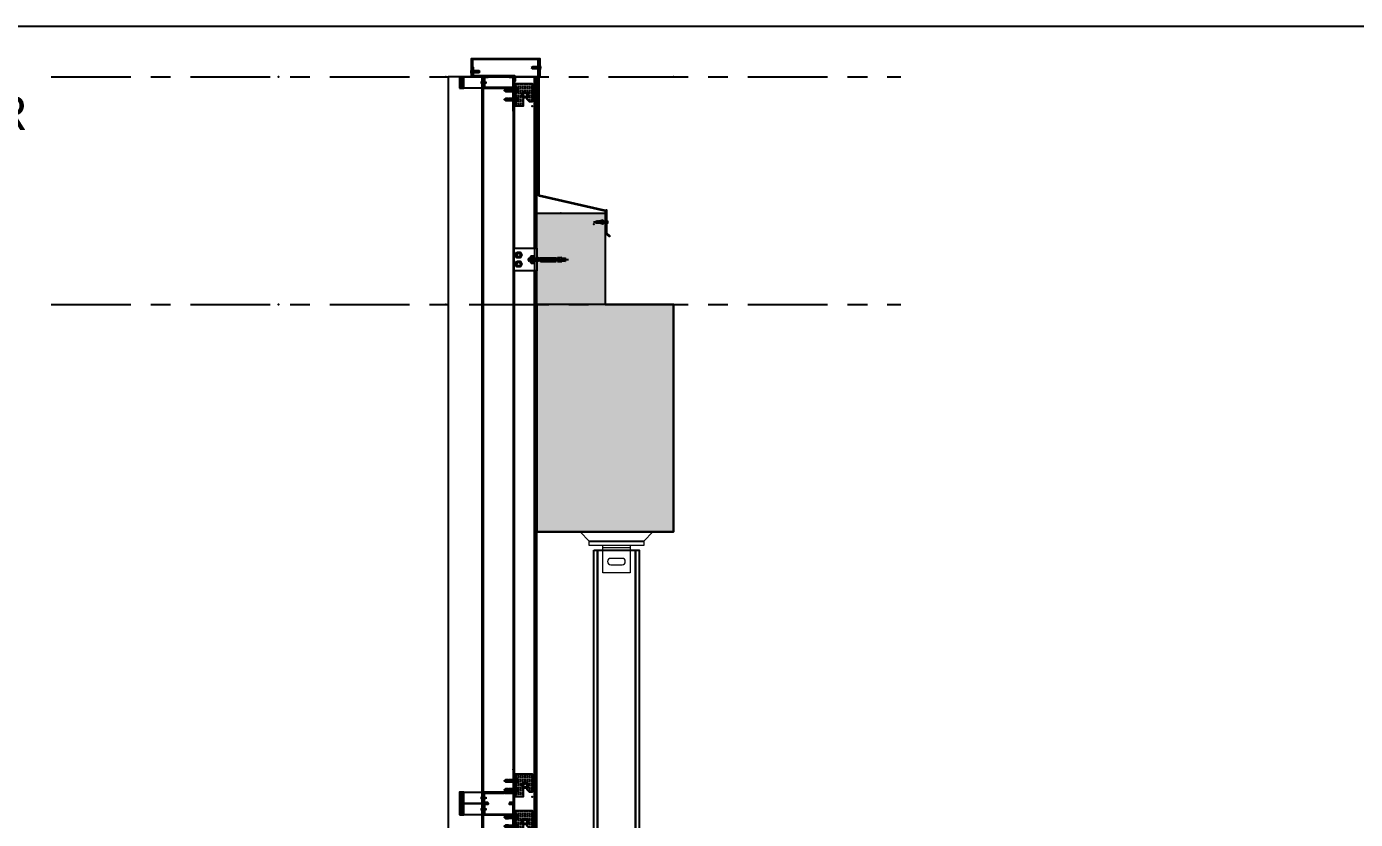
# Model space of a CAD drawing. Header units: millimetres. Extents: x 3774 to 718460, y -768339 to 192544.
# Drawn here: x 545162 to 548083, y -717098 to -715356 of the extents above; entities that cross this region are included whole.
import ezdxf

# ---------------------------------------------------------------- set-up
doc = ezdxf.new("R2010")
doc.units = ezdxf.units.MM
doc.set_wipeout_variables(frame=1)
doc.linetypes.add('CENTER', pattern=[50.8, 31.75, -6.35, 6.35, -6.35])
doc.linetypes.add('TA_GL_000.70000', pattern=[1.925, 0.7, -0.175, 0.175, -0.175, 0.7])
for name, color, linetype in [('000 - 0_SYM_DWG_GRIDLINE_MAIN_COLOR_251', 7, 'Continuous'), ('000 - 0_SYM_DWG_LEVEL_MAIN_COLOR_2', 7, 'Continuous'), ('000 - 0_SYM_DWG_LEVEL_TEXT', 7, 'Continuous'), ('000 - CONCRETE_COL_CUT_COLOR_1', 7, 'Continuous'), ('000 - CONCRETE_COL_CUT_COLOR_5', 7, 'Continuous'), ('000 - CONCRETE_COL_HATCH_', 7, 'Continuous'), ('000 - CONCRETE_COL_WIPEOUT_', 7, 'Continuous'), ('000 - L I N E 0.1', 7, 'Continuous'), ('000 - STRUCTURE_STEEL_ACCESORIES_MAIN_COLOR_1', 7, 'Continuous'), ('000 - STRUCTURE_STEEL_ACCESORIES_SUB_COLOR_1', 7, 'Continuous'), ('000 - STRUCTURE_STEEL_ACCESORIES_WIPEOUT_', 7, 'Continuous'), ('000 - STRUCTURE_STEEL_FASTERN_DEF_SUB', 7, 'Continuous'), ('000 - STRUCTURE_STEEL_FASTERN_MAIN_COLOR_1', 7, 'Continuous'), ('000 - STRUCTURE_STEEL_FASTERN_MAIN_COLOR_2', 7, 'Continuous'), ('000 - STRUCTURE_STEEL_FRAMING_MAIN_COLOR_1', 7, 'Continuous'), ('000 - STRUCTURE_STEEL_FRAMING_SUB_COLOR_2', 7, 'Continuous'), ('010 - ASPG_ACCESSORIES_DEF_SUB', 7, 'Continuous'), ('010 - ASPG_ACCESSORIES_MAIN_COLOR_1', 7, 'Continuous'), ('010 - ASPG_ACCESSORIES_MAIN_COLOR_2', 7, 'Continuous'), ('010 - ASPG_ACCESSORIES_SUB_COLOR_2', 7, 'Continuous'), ('010 - ASPG_ACCESSORIES_SUB_COLOR_3', 7, 'Continuous'), ('010 - ASPG_ACCESSORIES_SYMBOL_', 7, 'Continuous'), ('010 - ASPG_ACCESSORIES_WIPEOUT_', 7, 'Continuous'), ('010 - ASPG_EXTR_MAIN_COLOR_2', 7, 'Continuous'), ('010 - ASPG_EXTR_WIPEOUT_', 7, 'Continuous'), ('010 - ASPG_FASTERN_MAIN_COLOR_1', 7, 'Continuous'), ('010 - ASPG_FASTERN_SUB_COLOR_2', 7, 'Continuous'), ('010 - ASPG_FASTERN_WIPEOUT_', 7, 'Continuous'), ('010 - ASPG_FLASHING_CUT_COLOR_3', 7, 'Continuous'), ('010 - ASPG_FLASHING_CUT_COLOR_4', 7, 'Continuous'), ('010 - ASPG_FLASHING_CUT_COLOR_5', 7, 'Continuous'), ('010 - ASPG_FLASHING_HATCH_', 7, 'Continuous'), ('010 - ASPG_FLASHING_MAIN_COLOR_1', 7, 'Continuous'), ('010 - ASPG_FRAMING_CUT_COLOR_4', 7, 'Continuous'), ('010 - ASPG_FRAMING_HATCH_', 7, 'Continuous'), ('010 - ASPG_FRAMING_SUB_COLOR_2', 7, 'Continuous'), ('010 - ASPG_FRAMING_WIPEOUT_', 7, 'Continuous'), ('Center Line', 7, 'CENTER'), ('HATCH', 7, 'Continuous')]:
    doc.layers.add(name, color=color, linetype=linetype)
doc.layers.add('SCREW', color=7, linetype='Continuous', lineweight=5)
doc.styles.add('Arial_1', font='arial.ttf', dxfattribs={"height": 125})
doc.styles.add('Cetury Gothic', font='swissl.ttf')
doc.styles.add('TA', font='', dxfattribs={"height": 4.5})
doc.styles.get('TA').set_extended_font_data('Cordia New')

# ---------------------------------------------------------------- blocks, each defined once
blk = doc.blocks.new('*U7008')
at = {"layer": '000 - STRUCTURE_STEEL_ACCESORIES_MAIN_COLOR_1', "color": 7, "lineweight": 0}
for p, q in [((-30, 5510), (-30, 5570)), ((30, 5565), (-30, 5565)), ((30, 5570), (30, 5510)), ((30, 5510), (-30, 5510))]:
    blk.add_line(p, q, dxfattribs=at)
blk.add_lwpolyline([(-15.2, 5528.5), (-12.5, 5528), (12.5, 5528), (15.2, 5528.5), (17.4, 5530.1), (19, 5532.3), (19.5, 5535), (19, 5537.7), (17.4, 5539.9), (15.2, 5541.5), (12.5, 5542), (-12.5, 5542), (-15.2, 5541.5), (-17.4, 5539.9), (-19, 5537.7), (-19.5, 5535), (-19, 5532.3), (-17.4, 5530.1), (-15.2, 5528.5)], close=True, dxfattribs=at)
at = {"layer": '000 - STRUCTURE_STEEL_FASTERN_MAIN_COLOR_2', "color": 7}
blk.add_line((-60, 5580), (60, 5580), dxfattribs=at)
at = {"layer": '000 - STRUCTURE_STEEL_FASTERN_MAIN_COLOR_2', "color": 7, "lineweight": 0}
blk.add_lwpolyline([(60, 5580), (60, 5570), (-60, 5570), (-60, 5580), (-80, 5600), (80, 5600)], close=True, dxfattribs=at)
at = {"layer": '000 - STRUCTURE_STEEL_FRAMING_MAIN_COLOR_1', "color": 7}
for points in [[(-225, -250), (-180, -250), (-180, 6600), (-225, 6600)], [(-180, -250), (-175, -250), (-175, 6600), (-180, 6600)], [(-50, 5560), (-42, 5560), (-42, 40), (-50, 40)], [(42, 5560), (50, 5560), (50, 40), (42, 40)]]:
    blk.add_lwpolyline(points, close=True, dxfattribs=at)
at = {"layer": '000 - STRUCTURE_STEEL_FRAMING_SUB_COLOR_2', "color": 7}
blk.add_lwpolyline([(-42, 5560), (42, 5560), (42, 40), (-42, 40)], close=True, dxfattribs=at)
blk = doc.blocks.new('*U7055')
at = {"color": 7}
blk.add_wipeout([(3490, 67.8), (3490, 144.8), (0, 144.8), (0, 67.8)], dxfattribs=at).dxf.layer = '010 - ASPG_EXTR_WIPEOUT_'
at = {"layer": '010 - ASPG_EXTR_MAIN_COLOR_2', "color": 7}
blk.add_lwpolyline([(3490, 69.8), (3490, 144.8), (0, 144.8), (0, 69.8)], close=True, dxfattribs=at)
blk = doc.blocks.new('000_ASPG_TYP_FILES_20260218-010703_FRAME_EXTR_HONLIZONTAL')
at = {"layer": '010 - ASPG_FRAMING_HATCH_'}
h = blk.add_hatch(dxfattribs=at)
h.set_pattern_fill('ANSI32', scale=0.1)
edge = h.paths.add_edge_path()
edge.add_line((74.7, 2), (25, 2))
edge.add_line((25, 2), (25, 67))
edge.add_arc((24.7, 67), 0.3, 0, 90)
edge.add_line((24.7, 67.3), (0.3, 67.3))
edge.add_arc((0.3, 67), 0.3, 90, 180)
edge.add_line((0, 67), (0, 57.6))
edge.add_arc((0.3, 57.6), 0.3, 180, 270)
edge.add_line((0.3, 57.3), (1.7, 57.3))
edge.add_arc((1.7, 57.6), 0.3, 270, 360)
edge.add_line((2, 57.6), (2, 65))
edge.add_arc((2.3, 65), 0.3, 90, 180, ccw=False)
edge.add_line((2.3, 65.3), (22.7, 65.3))
edge.add_arc((22.7, 65), 0.3, 0, 90, ccw=False)
edge.add_line((23, 65), (23, 49))
edge.add_line((23, 49), (23.5, 48.5))
edge.add_line((23.5, 48.5), (23, 48))
edge.add_line((23, 48), (23, 22.3))
edge.add_line((23, 22.3), (23.5, 21.8))
edge.add_line((23.5, 21.8), (23, 21.3))
edge.add_line((23, 21.3), (23, 2.3))
edge.add_arc((22.7, 2.3), 0.3, -90, 0, ccw=False)
edge.add_line((22.7, 2), (2.3, 2))
edge.add_arc((2.3, 2.3), 0.3, 180, 270, ccw=False)
edge.add_line((2, 2.3), (2, 9.7))
edge.add_arc((1.7, 9.7), 0.3, 0, 90)
edge.add_line((1.7, 10), (0.3, 10))
edge.add_arc((0.3, 9.7), 0.3, 90, 180)
edge.add_line((0, 9.7), (0, 0.3))
edge.add_arc((0.3, 0.3), 0.3, 180, 270)
edge.add_line((0.3, 0), (74.7, 0))
at = {"layer": '010 - ASPG_ACCESSORIES_DEF_SUB', "color": 7}
for p in [(0, 67.3), (25, 67.3), (25, 67.3), (0, 57.3), (0, 10), (0, 10), (0, 0), (75, 2), (75, 0)]:
    blk.add_point(p, dxfattribs=at)
at = {"layer": '010 - ASPG_FRAMING_CUT_COLOR_4', "color": 7}
blk.add_line((75, 0.3), (75, 1.7), dxfattribs=at)
blk.add_lwpolyline([(74.7, 2), (25, 2), (25, 67, 0.414214), (24.7, 67.3), (0.3, 67.3, 0.414214), (0, 67), (0, 57.6, 0.414214), (0.3, 57.3), (1.7, 57.3, 0.414214), (2, 57.6), (2, 65, -0.414214), (2.3, 65.3), (22.7, 65.3, -0.414214), (23, 65), (23, 49), (23.5, 48.5), (23, 48), (23, 22.3), (23.5, 21.8), (23, 21.3), (23, 2.3, -0.414214), (22.7, 2), (2.3, 2, -0.414214), (2, 2.3), (2, 9.7, 0.414214), (1.7, 10), (0.3, 10, 0.414214), (0, 9.7), (0, 0.3, 0.414214), (0.3, 0), (74.7, 0)], format="xyb", dxfattribs=at)
for centre, start, end in [((2.3, 65), 90, 180), ((0.3, 57.6), 180, 270), ((1.7, 57.6), 270, 0), ((0.3, 9.7), 90, 180), ((0.3, 0.3), 180, 270), ((1.7, 9.7), 0, 90), ((2.3, 2.3), 180, 270), ((22.7, 2.3), 270, 0), ((74.7, 1.7), 0, 90), ((74.7, 0.3), 270, 0)]:
    blk.add_arc(centre, 0.3, start, end, dxfattribs=at)
blk = doc.blocks.new('PZG35-9D5')
at = {"layer": 'Center Line', "color": 7}
blk.add_line((0, 3.7), (0, -10.5), dxfattribs=at)
at = {"layer": 'SCREW', "color": 7}
for p, q in [((-1.4, 0), (-1.4, -1.1)), ((1.4, 0), (1.4, -0.6)), ((-1.9, -1.4), (1.9, -0.9)), ((-1.9, -1.4), (-1.4, -1.1)), ((-1.9, -1.4), (-1.4, -1.7)), ((-1.9, -2.7), (1.9, -2.2)), ((-1.9, -2.7), (-1.4, -2.4)), ((-1.9, -2.7), (-1.4, -3)), ((-1.9, -4), (-1.4, -3.7)), ((-1.9, -4), (-1, -3.9)), ((-1.9, -4), (-1.4, -4.3)), ((-1.4, -1.1), (1.4, -0.6)), ((-1.4, -1.7), (1.4, -1.2)), ((-1.4, -1.7), (-1.4, -2.4)), ((-1.4, -2.4), (1.4, -1.9)), ((-1.4, -3), (1.4, -2.5)), ((-1.4, -3), (-1.4, -3.7)), ((-1.4, -3.7), (-0.8, -3.6)), ((-1.4, -4.3), (-1.4, -8.1)), ((-1.4, -4.3), (-1.2, -4.3)), ((0, -9.5), (-1.4, -8.1)), ((0, -9.5), (1.4, -8.1)), ((0.6, -3.3), (1.4, -3.2)), ((0.7, -3.7), (1.9, -3.5)), ((0.7, -3.9), (1.4, -3.8)), ((0.7, -4.6), (1.4, -4.5)), ((0.7, -5), (1.9, -4.8)), ((0.7, -5.2), (1.4, -5.1)), ((1.9, -0.9), (1.4, -0.6)), ((1.9, -0.9), (1.4, -1.2)), ((1.4, -1.2), (1.4, -1.9)), ((1.9, -2.2), (1.4, -1.9)), ((1.9, -2.2), (1.4, -2.5)), ((1.4, -2.5), (1.4, -3.2)), ((1.9, -3.5), (1.4, -3.2)), ((1.9, -3.5), (1.4, -3.8)), ((1.4, -3.8), (1.4, -4.5)), ((1.9, -4.8), (1.4, -4.5)), ((1.9, -4.8), (1.4, -5.1)), ((1.4, -5.1), (1.4, -8.1))]:
    blk.add_line(p, q, dxfattribs=at)
blk.add_lwpolyline([(0, -9.5), (0.7, -5.2), (0.7, -3.6, 0.417657), (0.4, -3.3, 0.108102), (-0.8, -3.6), (-1.4, -4.7)], format="xyb", dxfattribs=at)
blk = doc.blocks.new('*U8304')
at = {"layer": 'SCREW', "color": 7}
blk.add_lwpolyline([(3, 1.8, 0.09906), (0.8, 2.5), (0.8, 2.3), (-0.8, 2.3), (-0.8, 2.5, 0.09906), (-3, 1.8, 0.266588), (-3.5, 1), (-3.5, 0.2, 0.414214), (-3.3, 0), (3.3, 0, 0.414214), (3.5, 0.2), (3.5, 1, 0.266588)], format="xyb", close=True, dxfattribs=at)
blk.add_blockref('PZG35-9D5', (0, 0), dxfattribs=at)
blk = doc.blocks.new('000_ASPG_TYP_FILES_BK_FOR_ASPG_LOUVERS_SIDE_VIEW')
at = {"color": 7}
blk.add_point((0, 0), dxfattribs=at)
at = {"layer": '010 - ASPG_ACCESSORIES_MAIN_COLOR_1', "color": 7}
blk.add_line((2.8, -12.5), (2.8, 12.5), dxfattribs=at)
for points in [[(43.2, -12.5), (0.8, -12.5), (0.8, 12.5), (43.2, 12.5)], [(52.5, 12.5), (43.2, 12.5), (43.2, -12.5), (52.5, -12.5)]]:
    blk.add_lwpolyline(points, close=True, dxfattribs=at)
at = {"layer": '010 - ASPG_ACCESSORIES_SUB_COLOR_3', "color": 7}
for p, q in [((43.5, -12.5), (43.5, 12.5)), ((43.8, -12.5), (43.8, 12.5)), ((44.3, -12.5), (44.3, 12.5)), ((45, -12.5), (45, 12.5)), ((45.8, -12.5), (45.8, 12.5)), ((46.7, -12.5), (46.7, 12.5)), ((47.6, -12.5), (47.6, 12.5)), ((48.6, -12.5), (48.6, 12.5)), ((50.6, -12.5), (50.6, 12.5)), ((51.4, -12.5), (51.4, 12.5)), ((52.1, -12.5), (52.1, 12.5)), ((52.5, -12.5), (52.5, 12.5))]:
    blk.add_line(p, q, dxfattribs=at)
at = {"layer": 'SCREW', "color": 7, "rotation": 270}
blk.add_blockref('*U8304', (2.8, 0), dxfattribs=at)
blk = doc.blocks.new('A$C57452C2B')
at = {"layer": '010 - ASPG_FASTERN_MAIN_COLOR_1', "color": 7}
for p, q in [((0.007, 0.031), (0.0045, 0.021)), ((0.003, 0.0005), (0.003, 0.004)), ((0.01, 0), (0.004, 0)), ((0.005, 0.0005), (0.005, 0.004)), ((0.009, 0.0005), (0.009, 0.004)), ((0.011, 0.0005), (0.011, 0.004))]:
    blk.add_line(p, q, dxfattribs=at)
for points in [[(0.0045, 0.021), (0.0045, 0.028), (0.007, 0.031), (0.0095, 0.028), (0.0095, 0.021)], [(0.014, 0.005), (0.014, 0.006), (0, 0.006), (0, 0.005), (0.003, 0.004), (0.011, 0.004)]]:
    blk.add_lwpolyline(points, close=True, dxfattribs=at)
for centre, radius, start, end in [((0.004, 0.0013), 0.00125, 216.8699, 323.1301), ((0.007, 0.0043), 0.00425, 241.9275, 298.0725), ((0.01, 0.0013), 0.00125, 216.8699, 323.1301)]:
    blk.add_arc(centre, radius, start, end, dxfattribs=at)
at = {"layer": '010 - ASPG_FASTERN_SUB_COLOR_2', "color": 7}
for p in [(0.0095, 0.021), (0.0045, 0.021)]:
    blk.add_line(p, (0.0045, 0.0197), dxfattribs=at)
for points in [[(0.0045, 0.0167, 0.666667), (0.0045, 0.0182), (0.0095, 0.0195, 0.666667), (0.0095, 0.018)], [(0.0045, 0.0152, 0.666667), (0.0045, 0.0167), (0.0095, 0.018, 0.666667), (0.0095, 0.0165)], [(0.0045, 0.0137, 0.666667), (0.0045, 0.0152), (0.0095, 0.0165, 0.666667), (0.0095, 0.015)], [(0.0045, 0.0122, 0.666667), (0.0045, 0.0137), (0.0095, 0.015, 0.666667), (0.0095, 0.0135)], [(0.0045, 0.0107, 0.666667), (0.0045, 0.0122), (0.0095, 0.0135, 0.666667), (0.0095, 0.012)], [(0.0045, 0.0092, 0.666667), (0.0045, 0.0107), (0.0095, 0.012, 0.666667), (0.0095, 0.0105)], [(0.0045, 0.0077, 0.666667), (0.0045, 0.0092), (0.0095, 0.0105, 0.666667), (0.0095, 0.009)], [(0.0045, 0.0062, 0.666667), (0.0045, 0.0077), (0.0095, 0.009, 0.666667), (0.0095, 0.0075)], [(0.0047, 0.006, 0.091189), (0.0045, 0.0062), (0.0095, 0.0075, 0.666667), (0.0095, 0.006)]]:
    blk.add_lwpolyline(points, format="xyb", dxfattribs=at)
for centre, start, end in [((0.0042, 0.0189), 292.6199, 67.3801), ((0.0098, 0.0203), 112.6199, 247.3801)]:
    blk.add_arc(centre, 0.000812, start, end, dxfattribs=at)
blk = doc.blocks.new('A$C6d2a724f')
at = {"color": 7}
blk.add_wipeout([(-3.7, 6.3), (3.7, 6.3), (7.3, 0), (3.7, -6.3), (-3.7, -6.3), (-7.3, 0)], dxfattribs=at).dxf.layer = '010 - ASPG_FASTERN_MAIN_COLOR_1'
at = {"layer": '010 - ASPG_FASTERN_MAIN_COLOR_1', "color": 7}
blk.add_lwpolyline([(-3.7, 6.3), (3.7, 6.3), (7.3, 0), (3.7, -6.3), (-3.7, -6.3), (-7.3, 0)], close=True, dxfattribs=at)
at = {"layer": '010 - ASPG_FASTERN_SUB_COLOR_2', "color": 7}
for radius in [6.33, 3.96]:
    blk.add_circle((0, 0), radius, dxfattribs=at)
blk = doc.blocks.new('A$Cb3d6a647')
at = {"color": 7}
blk.add_wipeout([(0, -50), (0, -50), (0, 0), (40, 0), (40, -40), (33.7, -40), (28.7, -35), (28.7, -25), (27.4, -21.8), (24.2, -20.5), (21, -21.8), (19.7, -25), (19.7, -50)], dxfattribs=at).dxf.layer = '010 - ASPG_FASTERN_WIPEOUT_'
at = {"layer": 'HATCH'}
h = blk.add_hatch(dxfattribs=at)
h.set_pattern_fill('DOTS', scale=0.5)
h.paths.add_polyline_path([(3, 0), (3, -8), (4, -8), (5, -11), (8.5, -11, -0.236068), (9, -12), (9, -19), (5, -19), (4, -22), (3, -22), (3, -28), (4, -28), (5, -31), (8.5, -31, -0.236068), (9, -32), (9, -39), (5, -39), (4, -42), (3, -42), (3, -50), (19.7, -50), (19.7, -25, -1), (28.7, -25), (28.7, -35), (33.7, -40), (40, -40), (40, 0)])
at = {"color": 7}
blk.add_point((40, -50), dxfattribs=at)
at = {"layer": '010 - ASPG_ACCESSORIES_MAIN_COLOR_1', "color": 7}
blk.add_lwpolyline([(0, 0), (3, 0), (3, -50), (0, -50)], close=True, dxfattribs=at)
at = {"layer": '010 - ASPG_ACCESSORIES_MAIN_COLOR_2', "color": 7}
blk.add_lwpolyline([(0, 0), (40, 0), (40, -40), (33.7, -40), (28.7, -35), (28.7, -25, 1), (19.7, -25), (19.7, -50), (0, -50)], format="xyb", close=True, dxfattribs=at)
at = {"color": 7, "extrusion": (0, 0, -1), "xscale": 1000, "yscale": 1000, "zscale": -1000, "rotation": 270}
for p in [(-9, -8), (-9, -28)]:
    blk.add_blockref('A$C57452C2B', p, dxfattribs=at)
at = {"color": 7}
blk.add_blockref('A$C6d2a724f', (24.2, -25), dxfattribs=at)
blk = doc.blocks.new('*U7062')
at = {"color": 7}
blk.add_wipeout([(1071.7, 2), (25, 2), (25, 67.3), (1071.7, 67.3)], dxfattribs=at).dxf.layer = '010 - ASPG_FRAMING_WIPEOUT_'
blk.add_blockref('000_ASPG_TYP_FILES_20260218-010703_FRAME_EXTR_HONLIZONTAL', (0, 0), dxfattribs=at)
at = {"color": 7, "xscale": -1}
blk.add_blockref('000_ASPG_TYP_FILES_20260218-010703_FRAME_EXTR_HONLIZONTAL', (1096.7, 0), dxfattribs=at)
at = {"color": 7}
blk.add_wipeout([(2693.3, 67.8), (2693.3, 144.8), (0, 144.8), (0, 67.8)], dxfattribs=at).dxf.layer = '010 - ASPG_EXTR_WIPEOUT_'
blk.add_point((25, 67.3), dxfattribs=at)
at = {"layer": '010 - ASPG_EXTR_MAIN_COLOR_2', "color": 7}
blk.add_lwpolyline([(2693.3, 69.8), (2693.3, 144.8), (0, 144.8), (0, 69.8)], close=True, dxfattribs=at)
at = {"layer": '010 - ASPG_FRAMING_SUB_COLOR_2', "color": 7}
blk.add_lwpolyline([(1071.7, 2), (25, 2), (25, 67.3), (1071.7, 67.3)], close=True, dxfattribs=at)
at = {"color": 7, "rotation": 90}
for p in [(12.5, 67.3), (1084.2, 67.3)]:
    blk.add_blockref('000_ASPG_TYP_FILES_BK_FOR_ASPG_LOUVERS_SIDE_VIEW', p, dxfattribs=at)
at = {"color": 7, "rotation": 270}
for p in [(65, 0), (1081.7, 0)]:
    blk.add_blockref('A$Cb3d6a647', p, dxfattribs=at)
blk = doc.blocks.new('*U7061')
at = {"layer": '010 - ASPG_FRAMING_SUB_COLOR_2', "color": 7}
blk.add_lwpolyline([(1571.7, 2), (25, 2), (25, 67.3), (1571.7, 67.3)], close=True, dxfattribs=at)
at = {"color": 7, "rotation": 90}
for p in [(12.5, 67.3), (1584.2, 67.3)]:
    blk.add_blockref('000_ASPG_TYP_FILES_BK_FOR_ASPG_LOUVERS_SIDE_VIEW', p, dxfattribs=at)
at = {"color": 7}
blk.add_blockref('000_ASPG_TYP_FILES_20260218-010703_FRAME_EXTR_HONLIZONTAL', (0, 0), dxfattribs=at)
at = {"color": 7, "xscale": -1}
blk.add_blockref('000_ASPG_TYP_FILES_20260218-010703_FRAME_EXTR_HONLIZONTAL', (1596.7, 0), dxfattribs=at)
at = {"color": 7, "rotation": 270}
for p in [(65, 0), (1581.7, 0)]:
    blk.add_blockref('A$Cb3d6a647', p, dxfattribs=at)
blk = doc.blocks.new('A$C6e1391b6')
at = {"color": 7}
blk.add_lwpolyline([(0, 0), (377.06, 0), (377.06, 28.38), (432.06, 28.38), (432.06, 522.38), (0, 522.38)], close=True, dxfattribs=at)
blk = doc.blocks.new('*U8473')
at = {"layer": '000 - CONCRETE_COL_HATCH_'}
h = blk.add_hatch(dxfattribs=at)
h.set_pattern_fill('AR-CONC', scale=0.04)
h.set_pattern_definition([(50, (7e-09, -841906.8253), (7.28738676, -0.63756342), [0.762, -8.382]), (355, (7e-09, -841906.825), (-1.40973686, 7.64227381), [0.6096, -6.70562337]), (100.4514447, (0.607, -841906.8784), (5.877649884, 7.004710076), [0.64760035, -7.123609784]), (46.1842, (7e-09, -841904.793), (10.84316164, -1.68169312), [1.143, -12.573]), (96.6355576, (0.904, -841904.933), (9.49616536, 9.89704498), [0.97140093, -10.68542433]), (351.1841512, (7e-09, -841904.793), (9.49616536, 9.89704498), [0.91439868, -10.05838928]), (21, (1.016, -841905.3013), (6.06457565, -4.090607927), [0.762, -8.382]), (326, (1.016, -841905.301), (2.472081134, 7.367518645), [0.6096, -6.7056]), (71.451445, (1.5214, -841905.642), (8.53665677, 3.276910755), [0.64760035, -7.123597504]), (37.5, (7e-09, -841906.8253), (0.12354413, 3.382201555), [0, -6.62432, 0, -6.8072, 0, -6.731]), (7.5, (7e-09, -841906.8253), (2.6727865, 4.007222993), [0, -3.88112, 0, -6.47192, 0, -2.5654]), (327.5, (-2.2657, -841906.8253), (5.423623807, -0.22914976), [0, -2.54, 0, -7.9248, 0, -10.5156]), (317.5, (-3.2817, -841906.8253), (5.925167255, 1.01705964), [0, -3.302, 0, -5.26288, 0, -7.4676])])
h.paths.add_polyline_path([(0, 0), (150, 0), (150, -500), (-150, -500), (-150, 200), (0, 200)])
at = {"layer": '000 - CONCRETE_COL_CUT_COLOR_1', "color": 7, "lineweight": -2}
blk.add_lwpolyline([(0, 0), (150, 0), (150, -500), (-150, -500), (-150, 200), (0, 200), (0, 200), (0, 200), (0, 200), (0, 200), (0, 200), (0, 200), (0, 200), (0, 200), (0, 200), (0, 200), (0, 200), (0, 200), (0, 200), (0, 200), (0, 200), (0, 200), (0, 200), (0, 200), (0, 200), (0, 200), (0, 200), (0, 200), (0, 200), (0, 200), (0, 200), (0, 200), (0, 200), (0, 200), (0, 200), (0, 200), (0, 200), (0, 200), (0, 200), (0, 200), (0, 200), (0, 200), (0, 200), (0, 200), (0, 200), (0, 200), (0, 200), (0, 200)], close=True, dxfattribs=at)
blk = doc.blocks.new('*U8503')
at = {"layer": '000 - 0_SYM_DWG_GRIDLINE_MAIN_COLOR_251', "color": 7, "linetype": 'ByBlock', "ltscale": 5}
blk.add_line((10, 0), (-27.348, 0), dxfattribs=at)
at = {"layer": '000 - 0_SYM_DWG_GRIDLINE_MAIN_COLOR_251', "color": 7}
for p in [(-17.348, 0), (0, 0)]:
    blk.add_point(p, dxfattribs=at)
at = {"color": 7, "style": 'TA', "flags": 1}
blk.add_attdef('LOCATION', (6, -6), '', height=4.5, rotation=270, dxfattribs=at)
blk = doc.blocks.new('010 - ASPG_ACCESSORIES - SELF_DRILLING_NO_8')
at = {"layer": '010 - ASPG_FLASHING_MAIN_COLOR_1', "color": 7}
for p, q in [((-1, 0.6), (-1.7, 0.6)), ((-1, -0.6), (-1, 0.6)), ((0, 4.5), (-0.5, 4.5)), ((-0.5, 4.5), (-0.5, -4.5)), ((0, 4.5), (0, -4.5)), ((1.3, 2.1), (0, 2.5)), ((2.6, -2.5), (1.5, 2.5)), ((3.2, 2), (2, 2)), ((4.6, -2.5), (3.5, 2.5)), ((5.2, 2), (4, 2)), ((6.6, -2.5), (5.5, 2.5)), ((7.2, 2), (6, 2)), ((8.6, -2.5), (7.5, 2.5)), ((9.2, 2), (8, 2)), ((9.8, 1.2), (9.5, 2.5)), ((11.2, 2), (10, 2)), ((10.9, 2), (17.5, 1.2)), ((19, 0), (10.9, 2)), ((11.6, 1.9), (11.5, 2.5)), ((16.6, 2), (12, 2)), ((13.2, 2), (12, 2)), ((15.2, 2), (14, 2)), ((19, 0), (16.6, 2)), ((16.6, -2), (19, 0)), ((-1.7, -0.6), (-1, -0.6)), ((0, -4.5), (-0.5, -4.5)), ((0, -2.5), (1.8, -2)), ((2.1, -2), (1.8, -2)), ((4.1, -2), (2.9, -2)), ((6.1, -2), (4.9, -2)), ((8.1, -2), (6.9, -2)), ((10.1, -2), (8.9, -2)), ((10.6, -2.5), (10.1, -0.2)), ((12.1, -2), (10.9, -2)), ((12.6, -2.5), (12.3, -1.2)), ((14.1, -2), (12.9, -2)), ((14.6, -2.5), (14.4, -1.8)), ((16.6, -2), (14.9, -2))]:
    blk.add_line(p, q, dxfattribs=at)
for points in [[(2.1, -2), (1.2, 2, 0.222712), (1.5, 2.5, -0.168799), (2, 2), (2.9, -2, -0.16927), (2.6, -2.5, 0.183704)], [(4.1, -2), (3.2, 2, 0.222712), (3.5, 2.5, -0.168799), (4, 2), (4.9, -2, -0.16927), (4.6, -2.5, 0.183704)], [(6.1, -2), (5.2, 2, 0.222712), (5.5, 2.5, -0.168799), (6, 2), (6.9, -2, -0.16927), (6.6, -2.5, 0.183704)], [(8.1, -2), (7.2, 2, 0.222712), (7.5, 2.5, -0.168799), (8, 2), (8.9, -2, -0.16927), (8.6, -2.5, 0.183704)]]:
    blk.add_lwpolyline(points, format="xyb", close=True, dxfattribs=at)
for points in [[(10.5, -0.4), (10.9, -2, -0.16927), (10.6, -2.5, 0.183704), (10.1, -2), (9.2, 2, 0.222712), (9.5, 2.5, -0.168799), (10, 2), (10, 1.6)], [(11.3, 2), (11.2, 2, 0.222712), (11.5, 2.5, -0.168799), (12, 2), (12, 1.9)], [(12.7, -1.3), (12.9, -2, -0.16927), (12.6, -2.5, 0.183704), (12.1, -2), (11.9, -1)], [(14.8, -1.8), (14.9, -2, -0.16927), (14.6, -2.5, 0.183704), (14.1, -2)]]:
    blk.add_lwpolyline(points, format="xyb", dxfattribs=at)
blk.add_lwpolyline([(14.1, -2), (14.1, -1.7)], dxfattribs=at)
for centre, radius, start, end in [((7.3, 0), 9.04, 150.1372, 209.8628), ((11, 0.7), 1.31, 92.4501, 218.8284), ((17.2, 13.1), 15.1, 241.1413, 267.5421)]:
    blk.add_arc(centre, radius, start, end, dxfattribs=at)
at = {"layer": '010 - ASPG_FLASHING_MAIN_COLOR_1', "color": 7, "insert": (12.3, 0.5), "char_height": 1, "width": 59.684, "attachment_point": 2, "rotation": 90, "style": 'Cetury Gothic'}
blk.add_mtext('\\A1;{\\H0.7x;\\S3/4;\\H1.429x;" }', dxfattribs=at)
blk = doc.blocks.new('*U8271')
at = {"layer": '010 - ASPG_ACCESSORIES_MAIN_COLOR_2', "color": 7}
blk.add_lwpolyline([(-0.0029, 0.0013), (-0.0027, 0.0017, -0.57735), (-0.0025, 0.0017), (-0.0023, 0.0013), (-0.0018, 0.0013), (-0.0015, 0.0017, -0.57735), (-0.0014, 0.0017), (-0.0011, 0.0013), (-0.0006, 0.0013), (-0.0004, 0.0017, -0.57735), (-0.0002, 0.0017), (0, 0.0014), (0, 0.0029, -0.049876), (0.0015, 0.0028, -0.129377), (0.0022, 0, -0.129377), (0.0015, -0.0028, -0.049876), (0, -0.0029), (0, -0.0013), (0, -0.0013), (-0.0006, -0.0013), (-0.0008, -0.0017, -0.577351), (-0.0009, -0.0017), (-0.0012, -0.0013), (-0.0017, -0.0013), (-0.0019, -0.0017, -0.577351), (-0.0021, -0.0017), (-0.0023, -0.0013), (-0.0029, -0.0013), (-0.0031, -0.0017, -0.57735), (-0.0033, -0.0017)], format="xyb", dxfattribs=at)
at = {"layer": '010 - ASPG_ACCESSORIES_SUB_COLOR_2', "color": 7}
for p, q in [((-0.0033, -0.0025), (-0.0033, 0.0025)), ((-0.0029, 0.0013), (-0.0033, 0.0013)), ((-0.0029, -0.0013), (-0.0033, 0.0007)), ((-0.0018, 0.0013), (-0.0023, 0.0013)), ((-0.0006, 0.0013), (-0.0011, 0.0013)), ((0, 0.0029), (0, -0.0029)), ((0.0015, 0.0028), (0.0015, -0.0028)), ((0.0015, 0.0004), (0.0015, -0.0004)), ((0.0022, 0.0004), (0.0015, 0.0004)), ((-0.0033, -0.0017), (-0.0033, -0.0016)), ((-0.0031, -0.0017), (-0.0029, -0.0013)), ((-0.0023, -0.0013), (-0.0029, -0.0013)), ((-0.0012, -0.0013), (-0.0017, -0.0013)), ((0, -0.0013), (-0.0006, -0.0013)), ((0.0015, -0.0004), (0.0022, -0.0004))]:
    blk.add_line(p, q, dxfattribs=at)
for points in [[(-0.0021, -0.0017), (-0.0023, -0.0013), (-0.0029, 0.0013), (-0.0027, 0.0017, -0.57735), (-0.0025, 0.0017), (-0.0023, 0.0013), (-0.0017, -0.0013), (-0.0019, -0.0017, -0.57)], [(-0.0009, -0.0017), (-0.0012, -0.0013), (-0.0018, 0.0013), (-0.0015, 0.0017, -0.57735), (-0.0014, 0.0017), (-0.0011, 0.0013), (-0.0006, -0.0013), (-0.0008, -0.0017, -0.57)]]:
    blk.add_lwpolyline(points, format="xyb", close=True, dxfattribs=at)
blk.add_lwpolyline([(0, -0.0013), (0, -0.0013), (-0.0006, 0.0013), (-0.0004, 0.0017, -0.57735), (-0.0002, 0.0017), (0, 0.0014)], format="xyb", dxfattribs=at)
for centre, radius, start, end in [((0, -0.0044), 0.00734, 78.5788, 90), ((-0.0034, 0), 0.00561, 0, 29.4871), ((-0.0034, 0), 0.00561, 330.5129, 0), ((-0.0032, -0.0016), 0.0000944, 210, 330), ((0, 0.0044), 0.00734, 270, 281.4212)]:
    blk.add_arc(centre, radius, start, end, dxfattribs=at)
at = {"color": 7}
blk.add_wipeout([(-0.002, 0.0025), (-0.002, -0.0025), (-0.008, -0.0025), (-0.008, -0.0041), (-0.0148, -0.0025), (-0.0148, -0.0019), (-0.016, -0.0019), (-0.016, -0.0025), (-0.0173, -0.0025), (-0.0173, -0.0019), (-0.0185, -0.0019), (-0.0185, -0.0025), (-0.0198, -0.0025), (-0.0198, -0.0019), (-0.021, -0.0019), (-0.021, -0.0025), (-0.0223, -0.0025), (-0.0235, -0.0012), (-0.0235, -0.0005), (-0.0093, -0.0005), (-0.0093, 0.0005), (-0.0235, 0.0005), (-0.0235, 0.0013), (-0.0223, 0.0025), (-0.021, 0.0025), (-0.021, 0.0019), (-0.0198, 0.0019), (-0.0198, 0.0025), (-0.0185, 0.0025), (-0.0185, 0.0019), (-0.0173, 0.0019), (-0.0173, 0.0025), (-0.016, 0.0025), (-0.016, 0.0019), (-0.0148, 0.0019), (-0.0148, 0.0025), (-0.008, 0.0041), (-0.008, 0.0025)], dxfattribs=at).dxf.layer = '010 - ASPG_ACCESSORIES_WIPEOUT_'
blk.add_point((-0.0275, -0.0041), dxfattribs=at)
at = {"layer": '010 - ASPG_ACCESSORIES_MAIN_COLOR_2', "color": 7}
blk.add_lwpolyline([(-0.002, 0.0025), (-0.002, -0.0025), (-0.008, -0.0025), (-0.008, -0.0041), (-0.0148, -0.0025), (-0.0148, -0.0019), (-0.016, -0.0019), (-0.016, -0.0025), (-0.0173, -0.0025), (-0.0173, -0.0019), (-0.0185, -0.0019), (-0.0185, -0.0025), (-0.0198, -0.0025), (-0.0198, -0.0019), (-0.021, -0.0019), (-0.021, -0.0025), (-0.0223, -0.0025), (-0.0235, -0.0012), (-0.0235, -0.0005), (-0.0093, -0.0005), (-0.0093, 0.0005), (-0.0235, 0.0005), (-0.0235, 0.0013), (-0.0223, 0.0025), (-0.021, 0.0025), (-0.021, 0.0019), (-0.0198, 0.0019), (-0.0198, 0.0025), (-0.0185, 0.0025), (-0.0185, 0.0019), (-0.0173, 0.0019), (-0.0173, 0.0025), (-0.016, 0.0025), (-0.016, 0.0019), (-0.0148, 0.0019), (-0.0148, 0.0025), (-0.008, 0.0041), (-0.008, 0.0025), (-0.002, 0.0025)], close=True, dxfattribs=at)
at = {"layer": '010 - ASPG_ACCESSORIES_SUB_COLOR_2', "color": 7}
for p, q in [((-0.0093, 0.0005), (-0.0235, 0.0005)), ((-0.0198, 0.0019), (-0.021, 0.0019)), ((-0.0173, 0.0019), (-0.0185, 0.0019)), ((-0.0148, 0.0019), (-0.016, 0.0019)), ((-0.008, 0.0041), (-0.0148, 0.0025)), ((-0.0148, 0.0025), (-0.002, 0.0025)), ((-0.0148, 0.0005), (-0.0148, 0.0025)), ((-0.0093, -0.0005), (-0.0093, 0.0005)), ((-0.008, 0.0025), (-0.008, 0.0041)), ((-0.0198, -0.0019), (-0.021, -0.0019)), ((-0.0173, -0.0019), (-0.0185, -0.0019)), ((-0.0148, -0.0019), (-0.016, -0.0019)), ((-0.0148, -0.0025), (-0.0148, -0.0005)), ((-0.002, -0.0025), (-0.0148, -0.0025)), ((-0.008, -0.0041), (-0.0148, -0.0025)), ((-0.008, -0.0041), (-0.008, -0.0025))]:
    blk.add_line(p, q, dxfattribs=at)
for points in [[(-0.0235, 0.0005), (-0.0235, 0.0013), (-0.0223, 0.0025), (-0.021, 0.0025), (-0.021, 0.0005)], [(-0.0198, 0.0005), (-0.0198, 0.0025), (-0.0185, 0.0025), (-0.0185, 0.0005)], [(-0.0173, 0.0005), (-0.0173, 0.0025), (-0.016, 0.0025), (-0.016, 0.0005)], [(-0.0093, -0.0005), (-0.0235, -0.0005)], [(-0.021, -0.0005), (-0.021, -0.0025), (-0.0223, -0.0025), (-0.0235, -0.0012), (-0.0235, -0.0005)], [(-0.0185, -0.0005), (-0.0185, -0.0025), (-0.0198, -0.0025), (-0.0198, -0.0005)], [(-0.016, -0.0005), (-0.016, -0.0025), (-0.0173, -0.0025), (-0.0173, -0.0005)]]:
    blk.add_lwpolyline(points, dxfattribs=at)
at = {"layer": '010 - ASPG_ACCESSORIES_SYMBOL_', "color": 7}
blk.add_line((0.0046, 0), (-0.0288, 0), dxfattribs=at)
blk = doc.blocks.new('*U8512')
at = {"layer": '010 - ASPG_FLASHING_HATCH_'}
h = blk.add_hatch(dxfattribs=at)
h.set_pattern_fill('ANSI32', scale=0.03)
h.set_pattern_definition([(45, (2.7002, 3e-11), (-1.010279, 1.010279), []), (45, (3.3737, 3e-11), (-1.010279, 1.010279), [])])
h.paths.add_polyline_path([(56.7, 0), (54.7, 0), (54.7, 38), (-91.3, 38), (-91.3, 0), (-93.3, 0), (-93.3, 40), (56.7, 40)])
h = blk.add_hatch(dxfattribs=at)
h.set_pattern_fill('ANSI32', scale=0.03)
h.set_pattern_definition([(45, (2.7, -83), (-10.1028, 10.1028), []), (45, (9.435, -83), (-10.1028, 10.1028), [])])
edge = h.paths.add_edge_path()
edge.add_line((203, -343), (210.7, -349.4))
edge.add_line((210.7, -349.4), (209.4, -351))
edge.add_line((209.4, -351), (201, -343.9))
edge.add_line((201, -343.9), (201, -296))
edge.add_arc((200, -296), 1, 0, 90)
edge.add_line((200, -295), (55.7, -262))
edge.add_arc((55.7, -259), 3, 180, 270, ccw=False)
edge.add_line((52.7, -259), (52.7, 38))
edge.add_line((52.7, 38), (54.7, 38))
edge.add_line((54.7, 38), (54.7, -259))
edge.add_arc((55.7, -259), 1, 180, 270)
edge.add_line((55.7, -260), (200, -293))
edge.add_arc((200, -296), 3, 0, 90, ccw=False)
edge.add_line((203, -296), (203, -343))
h = blk.add_hatch(dxfattribs=at)
h.set_pattern_fill('ANSI32', scale=0.05)
h.set_pattern_definition([(45, (-26, 3e-11), (-16.838, 16.838), []), (45, (-14.774, 3e-11), (-16.838, 16.838), [])])
edge = h.paths.add_edge_path()
edge.add_line((3, -10), (3, 0))
edge.add_arc((1, 0), 2, 360, 450)
edge.add_line((1, 2), (-88.3, 2))
edge.add_arc((-88.3, 3), 1, 180, 270, ccw=False)
edge.add_line((-89.3, 3), (-89.3, 20))
edge.add_line((-89.3, 20), (-91.3, 20))
edge.add_line((-91.3, 20), (-91.3, 2))
edge.add_arc((-89.3, 2), 2, 180, 270)
edge.add_line((-89.3, 0), (0, 0))
edge.add_arc((0, -1), 1, 0, 90, ccw=False)
edge.add_line((1, -1), (1, -10))
edge.add_line((1, -10), (3, -10))
at = {"color": 7}
for p in [(102.7, -300), (203, -293)]:
    blk.add_point(p, dxfattribs=at)
at = {"layer": '010 - ASPG_FLASHING_CUT_COLOR_3', "color": 7}
blk.add_lwpolyline([(56.7, 0), (54.7, 0), (54.7, 38), (-91.3, 38), (-91.3, 0), (-93.3, 0), (-93.3, 40), (56.7, 40)], close=True, dxfattribs=at)
at = {"layer": '010 - ASPG_FLASHING_CUT_COLOR_4', "color": 7}
blk.add_lwpolyline([(3, -10), (3, 0, 0.414214), (1, 2), (-88.3, 2, -0.414214), (-89.3, 3), (-89.3, 20), (-91.3, 20), (-91.3, 2, 0.414214), (-89.3, 0), (0, 0, -0.414214), (1, -1), (1, -10)], format="xyb", close=True, dxfattribs=at)
at = {"layer": '010 - ASPG_FLASHING_CUT_COLOR_5', "color": 7}
blk.add_lwpolyline([(203, -343), (210.7, -349.4), (209.4, -351), (201, -343.9), (201, -296, 0.414214), (200, -295), (55.7, -262, -0.414214), (52.7, -259), (52.7, 38), (54.7, 38), (54.7, -259, 0.414214), (55.7, -260), (200, -293, -0.414214), (203, -296)], format="xyb", close=True, dxfattribs=at)
at = {"color": 7, "rotation": 180}
blk.add_blockref('010 - ASPG_ACCESSORIES - SELF_DRILLING_NO_8', (56.7, 20), dxfattribs=at)
at = {"layer": '000 - L I N E 0.1', "color": 7, "xscale": 1000, "yscale": 1000, "zscale": 1000}
blk.add_blockref('*U8271', (203, -319.5), dxfattribs=at)
blk = doc.blocks.new('*U8513')
at = {"layer": '000 - 0_SYM_DWG_GRIDLINE_MAIN_COLOR_251', "color": 7, "linetype": 'ByBlock', "ltscale": 5}
blk.add_line((10, 0), (-27.348, 0), dxfattribs=at)
at = {"layer": '000 - 0_SYM_DWG_GRIDLINE_MAIN_COLOR_251', "color": 7}
for p in [(-17.348, 0), (0, 0)]:
    blk.add_point(p, dxfattribs=at)
at = {"color": 7, "style": 'TA', "flags": 1}
blk.add_attdef('LOCATION', (6, -6), '', height=4.5, rotation=270, dxfattribs=at)
blk = doc.blocks.new('*U7012')
at = {"layer": '000 - 0_SYM_DWG_LEVEL_MAIN_COLOR_2'}
blk.add_hatch(color=7, dxfattribs=at).paths.add_polyline_path([(-72.01, -11.42), (-75, -16.6), (-77.99, -11.42)])
at = {"color": 7}
blk.add_point((0, 0), dxfattribs=at)
at = {"layer": '000 - 0_SYM_DWG_GRIDLINE_MAIN_COLOR_251', "color": 7}
blk.add_lwpolyline([(-75, -16.6), (-47, -16.6), (-42.5, 0), (-38, 0)], dxfattribs=at)
at = {"layer": '000 - 0_SYM_DWG_LEVEL_MAIN_COLOR_2', "color": 7, "lineweight": 25}
for p, q in [((-72.01, -11.42), (-77.99, -11.42)), ((-77.99, -11.42), (-75, -16.6)), ((-75, -16.6), (-72.01, -11.42))]:
    blk.add_line(p, q, dxfattribs=at)
at = {"layer": '000 - 0_SYM_DWG_LEVEL_TEXT', "color": 7, "style": 'Arial_1'}
for tag, p in [('LV_NAME_1', (-70.78, -4.68)), ('LV_NAME_2', (-70.79, -9.77)), ('LV_NAME_3', (-70.8, -14.86))]:
    blk.add_attdef(tag, p, '', height=3, dxfattribs=at)
blk = doc.blocks.new('G$C63E23571')
at = {"layer": '000 - L I N E 0.1', "color": 7}
blk.add_lwpolyline([(0.0032, 0.0082), (0.0068, 0.0082), (0.0087, 0.005), (0.0068, 0.0018), (0.0032, 0.0018), (0.0013, 0.005)], close=True, dxfattribs=at)
for radius in [0.005, 0.00317]:
    blk.add_circle((0.005, 0.005), radius, dxfattribs=at)
blk = doc.blocks.new('G$C12C65349')
at = {"layer": '000 - STRUCTURE_STEEL_FASTERN_DEF_SUB', "color": 7, "linetype": 'CENTER'}
blk.add_line((0.0084, 0.0901), (0.0084, 0), dxfattribs=at)
at = {"layer": '000 - STRUCTURE_STEEL_FASTERN_MAIN_COLOR_1', "color": 7}
for p, q in [((0.0012, 0.0829), (0.0005, 0.0822)), ((0.0005, 0.0822), (0.0005, 0.0771)), ((0.0012, 0.0765), (0.0005, 0.0771)), ((0.0012, 0.0829), (0.0156, 0.0829)), ((0.0012, 0.0765), (0.0156, 0.0765)), ((0.0045, 0.0822), (0.0045, 0.0771)), ((0.0123, 0.0822), (0.0123, 0.0771)), ((0.0163, 0.0822), (0.0156, 0.0829)), ((0.0163, 0.0771), (0.0156, 0.0765)), ((0.0163, 0.0822), (0.0163, 0.0771))]:
    blk.add_line(p, q, dxfattribs=at)
blk.add_lwpolyline([(0.0168, 0.0765), (0.0168, 0.0749), (0, 0.0749), (0, 0.0765)], close=True, dxfattribs=at)
for centre, radius, start, end in [((0.0025, 0.0795), 0.00333, 53.8846, 126.1154), ((0.0025, 0.0798), 0.00333, 233.8846, 306.1154), ((0.0084, 0.0705), 0.0124, 71.4826, 108.5174), ((0.0084, 0.0888), 0.0124, 251.4826, 288.5174), ((0.0143, 0.0795), 0.00333, 53.8846, 126.1154), ((0.0143, 0.0798), 0.00333, 233.8846, 306.1154)]:
    blk.add_arc(centre, radius, start, end, dxfattribs=at)
at = {"layer": '000 - STRUCTURE_STEEL_FASTERN_MAIN_COLOR_2', "color": 7}
for p, q in [((0.0064, 0.0879), (0.0056, 0.087)), ((0.0104, 0.0879), (0.0064, 0.0879)), ((0.0104, 0.0879), (0.0112, 0.087)), ((0.0044, 0.0858), (0.0056, 0.0866)), ((0.0044, 0.0858), (0.0124, 0.0865)), ((0.0056, 0.0852), (0.0044, 0.0858)), ((0.0044, 0.0844), (0.0056, 0.0852)), ((0.0044, 0.0844), (0.0124, 0.0851)), ((0.0056, 0.0838), (0.0044, 0.0844)), ((0.0044, 0.083), (0.0056, 0.0838)), ((0.0044, 0.083), (0.0124, 0.0837)), ((0.0044, 0.0742), (0.0056, 0.075)), ((0.0044, 0.0742), (0.0124, 0.0749)), ((0.0056, 0.0736), (0.0044, 0.0742)), ((0.0044, 0.0728), (0.0056, 0.0736)), ((0.0044, 0.0728), (0.0124, 0.0735)), ((0.0056, 0.0722), (0.0044, 0.0728)), ((0.0044, 0.0714), (0.0056, 0.0722)), ((0.0044, 0.0714), (0.0124, 0.0721)), ((0.0056, 0.0708), (0.0044, 0.0714)), ((0.0044, 0.07), (0.0056, 0.0708)), ((0.0044, 0.07), (0.0124, 0.0707)), ((0.0056, 0.0694), (0.0044, 0.07)), ((0.0044, 0.0687), (0.0056, 0.0694)), ((0.0044, 0.0687), (0.0124, 0.0693)), ((0.0056, 0.0681), (0.0044, 0.0687)), ((0.0044, 0.0673), (0.0056, 0.0681)), ((0.0044, 0.0673), (0.0124, 0.068)), ((0.0056, 0.0667), (0.0044, 0.0673)), ((0.0044, 0.0659), (0.0056, 0.0667)), ((0.0044, 0.0659), (0.0124, 0.0666)), ((0.0056, 0.0653), (0.0044, 0.0659)), ((0.0044, 0.0645), (0.0056, 0.0653)), ((0.0044, 0.0645), (0.0124, 0.0652)), ((0.0056, 0.0639), (0.0044, 0.0645)), ((0.0044, 0.0631), (0.0056, 0.0639)), ((0.0044, 0.0631), (0.0124, 0.0638)), ((0.0056, 0.0625), (0.0044, 0.0631)), ((0.0044, 0.0617), (0.0056, 0.0625)), ((0.0044, 0.0617), (0.0124, 0.0624)), ((0.0044, 0.0617), (0.0044, 0.0274)), ((0.0056, 0.0866), (0.0112, 0.0871)), ((0.0056, 0.087), (0.0056, 0.0866)), ((0.0056, 0.0852), (0.0112, 0.0857)), ((0.0056, 0.0838), (0.0112, 0.0843)), ((0.0056, 0.0736), (0.0112, 0.0741)), ((0.0056, 0.0722), (0.0112, 0.0727)), ((0.0056, 0.0708), (0.0112, 0.0713)), ((0.0056, 0.0694), (0.0112, 0.0699)), ((0.0056, 0.0681), (0.0112, 0.0685)), ((0.0056, 0.0667), (0.0112, 0.0672)), ((0.0056, 0.0653), (0.0112, 0.0658)), ((0.0056, 0.0639), (0.0112, 0.0644)), ((0.0056, 0.0625), (0.0112, 0.063)), ((0.0124, 0.0865), (0.0112, 0.0871)), ((0.0112, 0.0857), (0.0124, 0.0865)), ((0.0124, 0.0851), (0.0112, 0.0857)), ((0.0112, 0.0843), (0.0124, 0.0851)), ((0.0124, 0.0837), (0.0112, 0.0843)), ((0.0112, 0.0829), (0.0124, 0.0837)), ((0.0112, 0.0741), (0.0124, 0.0749)), ((0.0124, 0.0735), (0.0112, 0.0741)), ((0.0112, 0.0727), (0.0124, 0.0735)), ((0.0124, 0.0721), (0.0112, 0.0727)), ((0.0112, 0.0713), (0.0124, 0.0721)), ((0.0124, 0.0707), (0.0112, 0.0713)), ((0.0112, 0.0699), (0.0124, 0.0707)), ((0.0124, 0.0693), (0.0112, 0.0699)), ((0.0112, 0.0685), (0.0124, 0.0693)), ((0.0124, 0.068), (0.0112, 0.0685)), ((0.0112, 0.0672), (0.0124, 0.068)), ((0.0124, 0.0666), (0.0112, 0.0672)), ((0.0112, 0.0658), (0.0124, 0.0666)), ((0.0124, 0.0652), (0.0112, 0.0658)), ((0.0112, 0.0644), (0.0124, 0.0652)), ((0.0124, 0.0638), (0.0112, 0.0644)), ((0.0112, 0.063), (0.0124, 0.0638)), ((0.0124, 0.0624), (0.0112, 0.063)), ((0.0124, 0.0624), (0.0124, 0.0274)), ((0.0044, 0.0244), (0.0038, 0.0146)), ((0.0038, 0.0146), (0.0095, 0.0146)), ((0.0054, 0.0274), (0.0044, 0.0274)), ((0.0064, 0.0244), (0.0044, 0.0244)), ((0.0044, 0.0074), (0.0051, 0.0146)), ((0.0124, 0.0074), (0.0044, 0.0074)), ((0.0054, 0.0244), (0.0054, 0.0274)), ((0.0064, 0.0244), (0.0064, 0.0234)), ((0.0064, 0.0186), (0.0064, 0.0174)), ((0.007, 0.0182), (0.007, 0.0177)), ((0.0087, 0.0201), (0.0071, 0.0196)), ((0.0072, 0.0242), (0.0072, 0.0238)), ((0.0124, 0.0244), (0.0074, 0.0244)), ((0.0074, 0.0224), (0.0084, 0.0224)), ((0.0074, 0.0164), (0.0084, 0.0164)), ((0.0095, 0.0198), (0.0076, 0.0191)), ((0.0079, 0.0167), (0.0092, 0.0167)), ((0.0082, 0.0228), (0.0091, 0.0228)), ((0.0094, 0.0214), (0.0094, 0.0211)), ((0.0094, 0.0154), (0.0095, 0.0146)), ((0.0101, 0.0218), (0.0101, 0.0208)), ((0.0101, 0.0157), (0.0101, 0.0146)), ((0.0101, 0.0146), (0.0131, 0.0146)), ((0.0124, 0.0274), (0.0114, 0.0274)), ((0.0114, 0.0274), (0.0114, 0.0244)), ((0.0117, 0.0146), (0.0124, 0.0074)), ((0.0131, 0.0146), (0.0124, 0.0244))]:
    blk.add_line(p, q, dxfattribs=at)
for centre, start, end in [((0.0074, 0.0234), 180, 270), ((0.0074, 0.0186), 108.4349, 180), ((0.0074, 0.0174), 180, 270), ((0.008, 0.0182), 110.8837, 180), ((0.008, 0.0177), 180, 266.9814), ((0.0082, 0.0238), 148.0606, 270), ((0.0084, 0.0214), 0, 90), ((0.0084, 0.0154), 2.1745, 90), ((0.0084, 0.0211), 288.4349, 0), ((0.0091, 0.0218), 0, 90), ((0.0091, 0.0157), 0, 86.9814), ((0.0091, 0.0208), 290.8837, 0)]:
    blk.add_arc(centre, 0.001, start, end, dxfattribs=at)
blk = doc.blocks.new('000 - STRUCTURE_STEEL_FASTERN_EXPANSION_BOLT_EB-XX')
at = {"color": 7, "xscale": 1000, "yscale": 1000, "zscale": 1000, "rotation": 89.99999999999999}
blk.add_blockref('G$C12C65349', (74.9, -8.4), dxfattribs=at)
blk = doc.blocks.new('000 - STRUCTURE_STEEL_ACCESORIES_BK_SET-1')
at = {"color": 7}
blk.add_wipeout([(-50, -25), (0, -25), (0, 25), (-50, 25)], dxfattribs=at).dxf.layer = '000 - STRUCTURE_STEEL_ACCESORIES_WIPEOUT_'
at = {"layer": '000 - STRUCTURE_STEEL_ACCESORIES_MAIN_COLOR_1', "color": 7}
for p, q in [((-5, 25), (-5, -25)), ((0, 25), (0, -25))]:
    blk.add_line(p, q, dxfattribs=at)
at = {"layer": '000 - STRUCTURE_STEEL_ACCESORIES_SUB_COLOR_1', "color": 7}
for p, q in [((-50, 25), (0, 25)), ((-50, -25), (-50, 25)), ((0, -25), (-50, -25))]:
    blk.add_line(p, q, dxfattribs=at)
at = {"color": 7, "xscale": 1000, "yscale": 1000, "zscale": 1000}
for p in [(-45, 5), (-45, -15)]:
    blk.add_blockref('G$C63E23571', p, dxfattribs=at)
at = {"color": 7}
blk.add_blockref('000 - STRUCTURE_STEEL_FASTERN_EXPANSION_BOLT_EB-XX', (-5, 0), dxfattribs=at)
blk.add_blockref('A$C6d2a724f', (-40, 10), dxfattribs=at)
blk.add_blockref('A$C6d2a724f', (-40, -10), dxfattribs=at)

msp = doc.modelspace()

# ---------------------------------------------------------------- linework, layer by layer
at = {"color": 7}
msp.add_lwpolyline([(546283.77, -716466.64), (546583.77, -716466.64), (546583.77, -715966.64), (546283.77, -715966.64)], close=True, dxfattribs=at)

# ---------------------------------------------------------------- block references
msp.add_blockref('*U7008', (546458.77, -722066.64), dxfattribs=at)

# ---------------------------------------------------------------- next in the draw order: block references
at = {"color": 7, "rotation": 90}
msp.add_blockref('*U7055', (546233.77, -719256.64), dxfattribs=at)

# ---------------------------------------------------------------- next in the draw order: block references
msp.add_blockref('*U7062', (546233.77, -718159.973), dxfattribs=at)

# ---------------------------------------------------------------- next in the draw order: block references
at = {"color": 7, "xscale": 25, "yscale": 25, "zscale": 25}
for p, values in [((546083.97, -715466.64), {'LV_NAME_1': 'TOP OF LOUVER', 'LV_NAME_2': 'LEVEL', 'LV_NAME_3': 'EL +118.400 m.'}), ((546083.97, -715966.64), {'LV_NAME_1': 'TOP OF BEAM', 'LV_NAME_2': 'LEVEL', 'LV_NAME_3': 'EL +117.900 m.'})]:
    msp.add_blockref('*U7012', p, dxfattribs=at).add_auto_attribs(values)
at = {"color": 7, "rotation": 90}
msp.add_blockref('*U7061', (546233.77, -717063.306), dxfattribs=at)

# ---------------------------------------------------------------- next in the draw order: block references
at = {"color": 7, "xscale": 25, "yscale": 25, "zscale": 25}
msp.add_blockref('A$C6e1391b6', (542682.04, -728415.894), dxfattribs=at)

# ---------------------------------------------------------------- next in the draw order: block references
at = {"layer": '000 - CONCRETE_COL_CUT_COLOR_5', "color": 7}
msp.add_blockref('*U8473', (546433.77, -715966.64), dxfattribs=at)

# ---------------------------------------------------------------- next in the draw order: block references
at = {"color": 7}
for name, p in [('*U8512', (546233.77, -715466.64)), ('000 - STRUCTURE_STEEL_ACCESORIES_BK_SET-1', (546283.77, -715868.215))]:
    msp.add_blockref(name, p, dxfattribs=at)
at = {"layer": '000 - 0_SYM_DWG_GRIDLINE_MAIN_COLOR_251', "color": 7, "linetype": 'TA_GL_000.70000', "xscale": 50.00000000000003, "yscale": 50.00000000000003, "zscale": 50.00000000000003, "rotation": 180}
msp.add_blockref('*U8503', (545716.38, -715966.64), dxfattribs=at)

# ---------------------------------------------------------------- next in the draw order: block references
at = {"color": 7}
msp.add_blockref('010 - ASPG_ACCESSORIES - SELF_DRILLING_NO_8', (546140.47, -715455.64), dxfattribs=at)
at = {"layer": '000 - 0_SYM_DWG_GRIDLINE_MAIN_COLOR_251', "color": 7, "linetype": 'TA_GL_000.70000', "xscale": 50.00000000000003, "yscale": 50.00000000000003, "zscale": 50.00000000000003, "rotation": 180}
msp.add_blockref('*U8513', (545716.38, -715466.64), dxfattribs=at)

doc.saveas('drawing.dxf')
